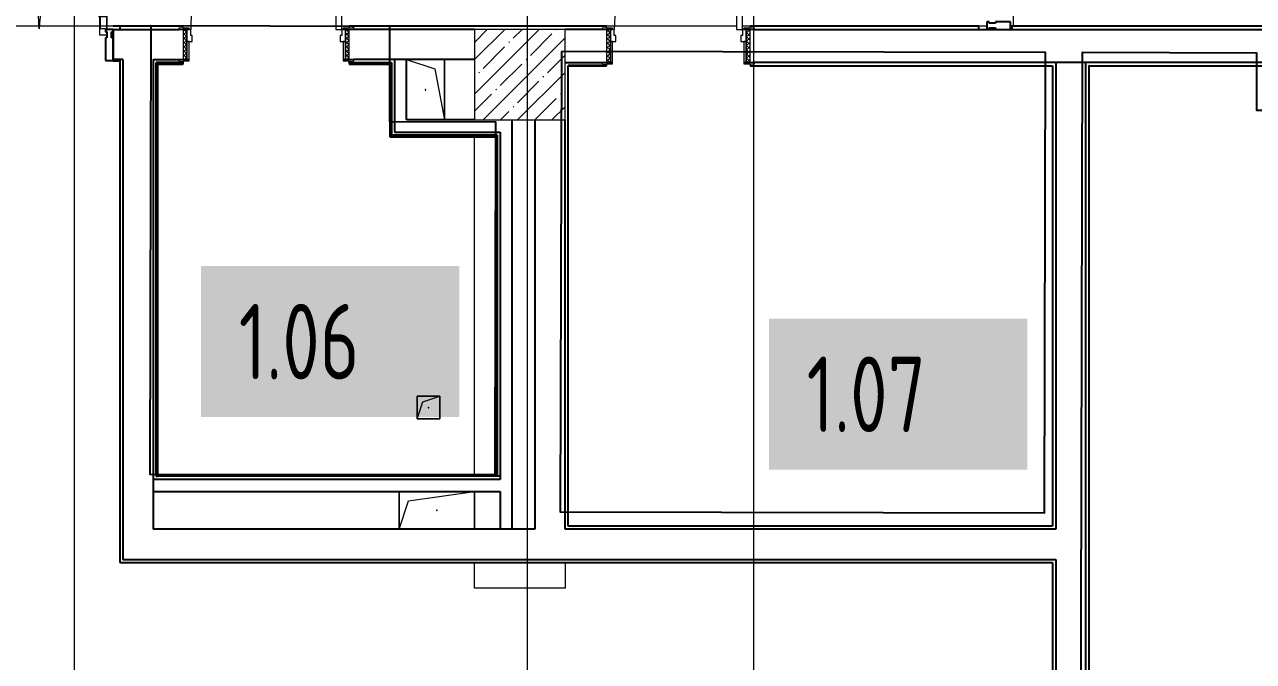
# Model space of a CAD drawing. Header units: millimetres. Extents: x 3914 to 443608, y -156176 to 78197.
# Drawn here: x 39936 to 48077, y -142398 to -138181 of the extents above; entities that cross this region are included whole.
import ezdxf

# ---------------------------------------------------------------- set-up
doc = ezdxf.new("R2010")
doc.units = ezdxf.units.MM
doc.linetypes.add('200_ШТРИХ__ш1_п0_6_', pattern=[160, 100, -60])
for name, color, linetype, lineweight in [('A-DETL-GENF', 7, 'Continuous', 9), ('A-DOOR-1', 7, 'Continuous', 5), ('A-DOOR-2', 7, '200_ШТРИХ__ш1_п0_6_', 5), ('A-DOOR-FRAM-2', 7, 'Continuous', 5), ('A-FLOR', 7, 'Continuous', 9), ('A-GENM', 7, 'Continuous', 9), ('A-GLAZ-CWMG-1', 7, 'Continuous', 25), ('S-COLS-1', 7, 'Continuous', 5), ('Оси', 7, 'Continuous', 9)]:
    doc.layers.add(name, color=color, linetype=linetype, lineweight=lineweight)
doc.layers.add('A-DOOR-FRAM-1', color=7, linetype='Continuous', lineweight=5, true_color=0xc0c0c0)
doc.styles.add('СПДС', font='ГОСТ тип А.ttf', dxfattribs={"width": 0.9})

# ---------------------------------------------------------------- blocks, each defined once
blk = doc.blocks.new('Прямоугольный импост - Импост структурный с накладкой - 160мм Темный-30756008-Объем проектирования 1 этажа')
at = {"layer": 'A-GLAZ-CWMG-1'}
for p, q in [((-50, 0), (-50, 17)), ((-50, 17), (0, 17)), ((-40, 0), (-50, 0)), ((-40, -40), (-40, 0)), ((0, 0), (-10, 0)), ((-10, 0), (-10, -40)), ((0, 17), (0, 0)), ((-50, -140), (-50, -40)), ((-50, -40), (-40, -40)), ((-10, -40), (0, -40)), ((0, -40), (0, -140)), ((0, -140), (-50, -140))]:
    blk.add_line(p, q, dxfattribs=at)
blk = doc.blocks.new('GM_Отверстие прямоугольное _в плите_ - Отверстие-21608348-Объем проектирования 1 этажа')
at = {"layer": 'A-GENM'}
for p, q in [((-250, -125), (-250, 125)), ((-250, 125), (-250, -125)), ((-187.5, 62.5), (250, 125)), ((250, 125), (250, -125)), ((250, -125), (250, 125)), ((-250, -125), (-187.5, 62.5))]:
    blk.add_line(p, q, dxfattribs=at)
for start, end in [(360, 180), (180, 360)]:
    blk.add_arc((0, 0), 2.5, start, end, dxfattribs=at)
blk = doc.blocks.new('GM_Отверстие прямоугольное _в плите_ - Отверстие-23794751-Объем проектирования 1 этажа')
at = {"layer": 'A-GENM'}
for p, q in [((-75, -75), (-75, 75)), ((-75, 75), (75, 75)), ((75, 75), (-75, 75)), ((-75, 75), (-75, -75)), ((-75, -75), (-37.5, 37.5)), ((-37.5, 37.5), (75, 75)), ((75, 75), (75, -75)), ((75, -75), (75, 75)), ((75, -75), (-75, -75)), ((-75, -75), (75, -75))]:
    blk.add_line(p, q, dxfattribs=at)
for start, end in [(360, 180), (180, 360)]:
    blk.add_arc((0, 0), 2.5, start, end, dxfattribs=at)
blk = doc.blocks.new('GM_Отверстие прямоугольное _в плите_ - Отверстие-V115-Объем проектирования 1 этажа')
at = {"layer": 'A-GENM'}
for p, q in [((-200, 125), (200, 125)), ((200, 125), (-200, 125)), ((-137.5, 62.5), (200, 125)), ((-200, -125), (-137.5, 62.5))]:
    blk.add_line(p, q, dxfattribs=at)
for start, end in [(360, 180), (180, 360)]:
    blk.add_arc((0, 0), 2.5, start, end, dxfattribs=at)
blk = doc.blocks.new('BSC_Колонна _Прямоугольная - 600х600-V186-Объем проектирования 1 этажа')
at = {"layer": 'S-COLS-1'}
h = blk.add_hatch(dxfattribs=at)
h.set_pattern_fill('FP_176', color=256, style=0, pattern_type=2)
h.set_pattern_definition([(45, (-16960, -7600), (-114.0493, 114.0493), []), (45, (-16845.95, -7600), (-114.0493, 114.0493), [201.612, -40.322, 6.706, -33.617])])
h.paths.add_polyline_path([(100, -300), (300, -300), (300, 300), (-300, 300), (-300, -300)])
for p, q in [((300, 300), (-300, 300)), ((-300, 300), (-300, -300)), ((300, -300), (300, 300)), ((-300, -300), (300, -300))]:
    blk.add_line(p, q, dxfattribs=at)
blk = doc.blocks.new('110_Дверь_СКБ_1Ст_Внутренняя1 - Д-7_л__950x2100h_Туалет-V200-Объем проектирования 1 этажа')
at = {"layer": 'A-DOOR-2'}
h = blk.add_hatch(dxfattribs=at)
h.set_pattern_fill('FP_88', color=256, style=0, pattern_type=2)
h.set_pattern_definition([(135, (1826.41, 174.685), (-14.14214, -14.14214), []), (225, (1826.41, 174.685), (14.14214, -14.14214), [])])
h.paths.add_polyline_path([(462.5, -110), (487.5, -110), (487.5, 110), (462.5, 109.7), (462.5, -109.8)])
at = {"layer": 'A-DOOR-FRAM-2'}
h = blk.add_hatch(dxfattribs=at)
h.set_pattern_fill('FP_89', color=256, style=0, pattern_type=2)
h.set_pattern_definition([(45, (-296.384, 174.685), (-14.1421, 14.1421), []), (135, (-296.384, 174.685), (-14.1421, -14.1421), [])])
h.paths.add_polyline_path([(-462.5, -110), (-437.5, -110), (-437.5, 110), (-462.5, 110)])
at = {"layer": 'A-DOOR-1'}
for p, q in [((437.5, 960), (397.5, 960)), ((397.5, 960), (397.5, 110)), ((437.5, 110), (437.5, 960)), ((397.5, 110), (437.5, 110))]:
    blk.add_line(p, q, dxfattribs=at)
blk.add_arc((437.5, 110), 850, 90, 180, dxfattribs=at)
at = {"layer": 'A-DOOR-FRAM-1'}
for p, q in [((-422.5, 118), (-492.5, 118)), ((-492.5, 118), (-492.5, 110)), ((-492.5, 110), (-422.5, 110)), ((-437.5, 110), (-462.5, 110)), ((-462.5, 110), (-462.5, -110)), ((-412.5, 110), (-437.5, 110)), ((-437.5, 110), (-437.5, 30)), ((-437.5, -110), (-437.5, 110)), ((-422.5, 110), (-437.5, 110)), ((-437.5, 110), (-437.5, 109)), ((-437.5, 109), (-422.5, 109)), ((-422.5, 110), (-422.5, 118)), ((-422.5, 109), (-422.5, 110)), ((-412.5, 70), (-412.5, 110)), ((437.5, 110), (437.5, 70)), ((462.5, 110), (437.5, 110)), ((517.5, 118), (447.5, 118)), ((447.5, 118), (447.5, 110)), ((462.5, 110), (447.5, 110)), ((447.5, 110), (447.5, 109)), ((447.5, 110), (517.5, 110)), ((447.5, 109), (462.5, 109)), ((462.5, 30), (462.5, 110)), ((487.5, 110), (462.5, 110)), ((462.5, 110), (462.5, -110)), ((462.5, 109), (462.5, 110)), ((487.5, -110), (487.5, 110)), ((517.5, 110), (517.5, 118)), ((-437.5, 30), (-402.5, 30)), ((-422.5, 30), (-437.5, 30)), ((-437.5, 30), (-437.5, -110)), ((-422.5, -110), (-422.5, 30)), ((-402.5, 70), (-412.5, 70)), ((-402.5, 30), (-402.5, 70)), ((437.5, 70), (427.5, 70)), ((427.5, 70), (427.5, 30)), ((427.5, 30), (462.5, 30)), ((462.5, 30), (447.5, 30)), ((447.5, 30), (447.5, -110)), ((462.5, -110), (462.5, 30)), ((-422.5, -110), (-492.5, -110)), ((-492.5, -110), (-492.5, -118)), ((-492.5, -118), (-422.5, -118)), ((-462.5, -110), (-437.5, -110)), ((-437.5, -110), (-422.5, -110)), ((-422.5, -118), (-422.5, -110)), ((447.5, -110), (462.5, -110)), ((517.5, -110), (447.5, -110)), ((447.5, -110), (447.5, -118)), ((447.5, -118), (517.5, -118)), ((462.5, -110), (487.5, -110)), ((517.5, -118), (517.5, -110))]:
    blk.add_line(p, q, dxfattribs=at)
blk = doc.blocks.new('110_Дверь_СКБ_1Ст_Внутренняя1 - Д-4 1100x2100h_су мгн-31800557-Объем проектирования 1 этажа')
at = {"layer": 'A-DOOR-2'}
h = blk.add_hatch(dxfattribs=at)
h.set_pattern_fill('FP_75', color=256, style=0, pattern_type=2)
h.set_pattern_definition([(135, (1751.41, 164.685), (-14.14214, -14.14214), []), (225, (1751.41, 164.685), (14.14214, -14.14214), [])])
h.paths.add_polyline_path([(562.5, 100), (537.5, 100), (537.5, -100), (562.5, -100)])
at = {"layer": 'A-DOOR-FRAM-2'}
h = blk.add_hatch(dxfattribs=at)
h.set_pattern_fill('FP_76', color=256, style=0, pattern_type=2)
h.set_pattern_definition([(45, (-371.384, 164.685), (-14.1421, 14.1421), []), (135, (-371.384, 164.685), (-14.1421, -14.1421), [])])
h.paths.add_polyline_path([(-512.5, 100), (-537.5, 100), (-537.5, -100), (-512.5, -99.3)])
at = {"layer": 'A-DOOR-1'}
for p, q in [((512.5, 1100), (472.5, 1100)), ((472.5, 1100), (472.5, 100)), ((512.5, 100), (512.5, 1100)), ((472.5, 100), (512.5, 100))]:
    blk.add_line(p, q, dxfattribs=at)
blk.add_arc((512.5, 100), 1000, 90, 180, dxfattribs=at)
at = {"layer": 'A-DOOR-FRAM-1'}
for p, q in [((-497.5, 108), (-567.5, 108)), ((-567.5, 108), (-567.5, 100)), ((-567.5, 100), (-497.5, 100)), ((-512.5, 100), (-537.5, 100)), ((-537.5, 100), (-537.5, -100)), ((-487.5, 100), (-512.5, 100)), ((-512.5, 100), (-512.5, 20)), ((-512.5, -100), (-512.5, 100)), ((-497.5, 100), (-512.5, 100)), ((-512.5, 100), (-512.5, 99)), ((-512.5, 99), (-497.5, 99)), ((-497.5, 100), (-497.5, 108)), ((-497.5, 99), (-497.5, 100)), ((-487.5, 60), (-487.5, 100)), ((512.5, 100), (512.5, 60)), ((537.5, 100), (512.5, 100)), ((592.5, 108), (522.5, 108)), ((522.5, 108), (522.5, 100)), ((537.5, 100), (522.5, 100)), ((522.5, 100), (522.5, 99)), ((522.5, 100), (592.5, 100)), ((522.5, 99), (537.5, 99)), ((537.5, 20), (537.5, 100)), ((562.5, 100), (537.5, 100)), ((537.5, 100), (537.5, -100)), ((537.5, 99), (537.5, 100)), ((562.5, -100), (562.5, 100)), ((592.5, 100), (592.5, 108)), ((-512.5, 20), (-477.5, 20)), ((-497.5, 20), (-512.5, 20)), ((-512.5, 20), (-512.5, -100)), ((-497.5, -100), (-497.5, 20)), ((-477.5, 60), (-487.5, 60)), ((-477.5, 20), (-477.5, 60)), ((512.5, 60), (502.5, 60)), ((502.5, 60), (502.5, 20)), ((502.5, 20), (537.5, 20)), ((537.5, 20), (522.5, 20)), ((522.5, 20), (522.5, -100)), ((537.5, -100), (537.5, 20)), ((-497.5, -100), (-567.5, -100)), ((-567.5, -100), (-567.5, -108)), ((-567.5, -108), (-497.5, -108)), ((-537.5, -100), (-512.5, -100)), ((-512.5, -100), (-497.5, -100)), ((-497.5, -108), (-497.5, -100)), ((522.5, -100), (537.5, -100)), ((592.5, -100), (522.5, -100)), ((522.5, -100), (522.5, -108)), ((522.5, -108), (592.5, -108)), ((537.5, -100), (562.5, -100)), ((592.5, -108), (592.5, -100))]:
    blk.add_line(p, q, dxfattribs=at)
blk = doc.blocks.new('Прямоугольный импост - Импост структурный с накладкой - 190мм-32633035-Объем проектирования 1 этажа')
at = {"layer": 'A-GLAZ-CWMG-1'}
for p, q in [((-50, 40), (-50, 190)), ((-50, 190), (0, 190)), ((0, 190), (0, 40)), ((-40, 40), (-50, 40)), ((-50, -17), (-50, 0)), ((-50, 0), (-40, 0)), ((-40, 0), (-40, 40)), ((-10, 40), (-10, 0)), ((0, 40), (-10, 40)), ((-10, 0), (0, 0)), ((0, 0), (0, -17)), ((0, -17), (-50, -17))]:
    blk.add_line(p, q, dxfattribs=at)
blk = doc.blocks.new('Дверь_Витражная_остекление_ - ВВ-6 остекление-32633143-Объем проектирования 1 этажа')
at = {"layer": 'A-DETL-GENF'}
for p, q in [((-630, 880), (-585, 880)), ((-630, 880), (-630, 20)), ((-585, 880), (-630, 880)), ((-630, 880), (-630, 20)), ((-585, 880), (-585, 20)), ((-585, 20), (-585, 880)), ((-630, 800), (-585, 800)), ((-620, 800), (-620, 100)), ((-576, 800), (-576, 100)), ((680, 420), (635, 420)), ((635, 420), (635, 20)), ((680, 420), (635, 420)), ((635, 420), (635, 20)), ((680, 420), (680, 20)), ((680, 20), (680, 420)), ((626, 340), (626, 100)), ((680, 340), (635, 340)), ((670, 340), (670, 100)), ((-630, 100), (-585, 100)), ((680, 100), (635, 100)), ((-585, 20), (-630, 20)), ((-630, 20), (-585, 20))]:
    blk.add_line(p, q, dxfattribs=at)
at = {"layer": 'A-DOOR-1'}
for p, q in [((-630, 880), (-630, 20)), ((630, 420), (630, 20)), ((-630, 20), (-680, 20)), ((-680, 20), (-680, -20)), ((-630, -20), (-630, 20)), ((680, 20), (630, 20)), ((630, 20), (630, -20)), ((680, -20), (680, 20)), ((-680, -20), (-630, -20)), ((630, -20), (680, -20))]:
    blk.add_line(p, q, dxfattribs=at)
for centre, radius, start, end in [((-630, 20), 860, 360, 90), ((630, 20), 400, 90, 180)]:
    blk.add_arc(centre, radius, start, end, dxfattribs=at)

msp = doc.modelspace()

# ---------------------------------------------------------------- linework, layer by layer
for p, q in [((40987, -138191.7), (40522, -138191.7)), ((40522, -138191.7), (40522, -138192.7)), ((40522, -138212.7), (40522, -138412.7)), ((40522, -138212.7), (40957, -138212.7)), ((40567, -138192.7), (40567, -138212.7)), ((40987, -138192.7), (40987, -138191.7)), ((43792, -138191.7), (42087, -138191.7)), ((42087, -138191.7), (42087, -138192.7)), ((42112, -138192.7), (42112, -138204.7)), ((42917, -138212.7), (42117, -138212.7)), ((43762, -138212.7), (43517, -138212.7)), ((43792, -138192.7), (43792, -138191.7)), ((46257, -138191.7), (44742, -138191.7)), ((44742, -138191.7), (44742, -138192.7)), ((44772, -138212.7), (48167, -138212.7)), ((46257, -138192.7), (46257, -138191.7)), ((46257, -138212.7), (46257, -138192.7)), ((48767, -138191.7), (46467, -138191.7)), ((46467, -138191.7), (46467, -138192.7)), ((46467, -138192.7), (46467.3, -138192.7)), ((46477, -138192.7), (46477, -138212.7)), ((40587, -138412.7), (40522, -138412.7)), ((40567, -138419.7), (40522, -138419.7)), ((40522, -138419.7), (40522, -138420.7)), ((40522, -138420.7), (40567, -138420.7)), ((40567, -138422.7), (40566, -138422.7)), ((40566, -138422.7), (40566, -141743.7)), ((40567, -138419.7), (40567, -138698.9)), ((40587, -138412.7), (40587, -141722.7)), ((40787, -138412.7), (40957, -138412.7)), ((40787, -138412.7), (40787, -141522.7)), ((40807, -138432.7), (40807, -138432.7)), ((40807, -138432.7), (40807, -138443.7)), ((40987, -138432.7), (40807, -138432.7)), ((40807, -138443.7), (40987, -138443.7)), ((40807, -138443.7), (40807, -141172.7)), ((40808, -138433.7), (40987, -138433.7)), ((40808, -141171.7), (40808, -138433.7)), ((40818, -141172.7), (40818, -138432.7)), ((40987, -138432.7), (40987, -138420.7)), ((40987, -138443.7), (40987, -138432.7)), ((42087, -138420.7), (42087, -138432.7)), ((42087, -138432.7), (42367, -138432.7)), ((42087, -138432.7), (42087, -138443.7)), ((42087, -138433.7), (42366, -138433.7)), ((42087, -138443.7), (42367, -138443.7)), ((42917, -138412.7), (42117, -138412.7)), ((42356, -138432.7), (42356, -138923.7)), ((42366, -138433.7), (42366, -138913.7)), ((42367, -138912.7), (42367, -138432.7)), ((42387, -138412.7), (42387, -138892.7)), ((42467, -138812.7), (42467, -138412.7)), ((43517, -138432.7), (43762, -138432.7)), ((43537, -138452.7), (43538, -138452.7)), ((43792, -138452.7), (43538, -138452.7)), ((43538, -141501.7), (43538, -138453.7)), ((43538, -138453.7), (43792, -138453.7)), ((43792, -138452.7), (43792, -138440.7)), ((43792, -138453.7), (43792, -138452.7)), ((44742, -138452.7), (44742, -138453.7)), ((44742, -138453.7), (46746, -138453.7)), ((48167, -138432.7), (44772, -138432.7)), ((46746, -138452.7), (46747, -138452.7)), ((46746, -138453.7), (46746, -141501.7)), ((46767, -138432.7), (46767, -141522.7)), ((46967, -146362.7), (46967, -138432.7)), ((46987, -138453.7), (46987, -138452.7)), ((46988, -138453.7), (46987, -138453.7)), ((46988, -138453.7), (48146, -138453.7)), ((46988, -145971.7), (46988, -138453.7)), ((40567, -138700.1), (40567, -138698.9)), ((42917, -138812.7), (42467, -138812.7)), ((43167, -141522.7), (43167, -138812.7)), ((43317, -138812.7), (43317, -141522.7)), ((43517, -141522.7), (43517, -138812.7)), ((42356, -138923.7), (43067, -138923.7)), ((42366, -138913.7), (43066, -138913.7)), ((43056, -138912.7), (42367, -138912.7)), ((42367, -138923.7), (42367, -138912.7)), ((42387, -138892.7), (43087, -138892.7)), ((43066, -138912.7), (43056, -138912.7)), ((43056, -138912.7), (43056, -141172.7)), ((43067, -138912.7), (43066, -138912.7)), ((43066, -138913.7), (43066, -141171.7)), ((43067, -138912.7), (43067, -141161.7)), ((43087, -138892.7), (43087, -141192.7)), ((43067, -141161.7), (40807, -141161.7)), ((43067, -141171.7), (43067, -141161.7)), ((43087, -141192.7), (40787, -141192.7)), ((40807, -141172.7), (40818, -141172.7)), ((43066, -141171.7), (40808, -141171.7)), ((43087, -141172.7), (40818, -141172.7)), ((43067, -141172.7), (43067, -141171.7)), ((40787, -141272.7), (43087, -141272.7)), ((43087, -141272.7), (43087, -141522.7)), ((43317, -141522.7), (40787, -141522.7)), ((46767, -141522.7), (43517, -141522.7)), ((43538, -141502.7), (43537, -141502.7)), ((46746, -141501.7), (43538, -141501.7)), ((46747, -141501.7), (46747, -141502.7)), ((40587, -141722.7), (46767, -141722.7)), ((46767, -141722.7), (46767, -146012.7)), ((40566, -141743.7), (46746, -141743.7)), ((46746, -141742.7), (46747, -141742.7)), ((46746, -141743.7), (46746, -145971.7))]:
    msp.add_line(p, q)
at = {"flags": 128}
for points in [[(42356.6, -138193.2), (40772.2, -138189.6), (40765.9, -141159.1), (43053.4, -141164.4), (43058.7, -138827.7), (42355.4, -138826)], [(43492.2, -138358.8), (43485.1, -141406.8), (46693, -141414.3), (46700.2, -138366.3)], [(53750.2, -138382.9), (52392.2, -138379.7), (52390.6, -139069.7), (51198.6, -139066.9), (51200.2, -138356.9), (48742.2, -138351.1), (48741.3, -138751.1), (48099.3, -138749.6), (48100.2, -138369.6), (46942.2, -138366.9), (46924.5, -145884.9), (48082.5, -145887.6), (48083.4, -145507.6), (48850.4, -145509.4), (48849.5, -145889.4), (51732.5, -145896.2), (51733.4, -145516.2), (52623.9, -145518.3), (52623, -145898.3), (55382.3, -145904.7), (55383.2, -145524.7), (55583.2, -145525.2), (55598.3, -139084.2), (53748.5, -139079.9)]]:
    msp.add_lwpolyline(points, close=True, dxfattribs=at)
at = {"layer": 'A-FLOR'}
for p, q in [((46487, -138192.7), (46487, -134232.7)), ((41997, -138192.7), (29250.2, -138192.7)), ((40567, -138192.7), (40567, -138212.7)), ((40987, -138204.7), (40987, -138192.7)), ((44652, -138192.7), (42037, -138192.7)), ((42087, -138192.7), (42087, -138204.7)), ((43792, -138204.7), (43792, -138192.7)), ((46310.3, -138192.7), (44692, -138192.7)), ((44742, -138192.7), (44742, -138204.7)), ((46467.3, -138192.7), (56467, -138192.7)), ((40567, -138412.7), (40567, -138419.7)), ((40567, -138420.7), (40567, -138698.9)), ((43537, -141502.7), (43537, -138452.7)), ((44742, -138440.7), (44742, -138452.7)), ((44742, -138452.7), (46746, -138452.7)), ((46747, -138452.7), (46747, -141501.7)), ((46987, -138452.7), (48146, -138452.7)), ((46987, -145972.7), (46987, -138453.7)), ((40567, -138700.1), (40567, -141742.7)), ((42917, -141161.7), (42917, -138923.7)), ((42917, -141522.7), (42917, -141272.7)), ((46747, -141502.7), (43538, -141502.7)), ((40567, -141742.7), (46746, -141742.7)), ((42917, -141912.7), (42917, -141742.7)), ((43517, -141742.7), (43517, -141912.7)), ((46747, -141742.7), (46747, -145590)), ((43517, -141912.7), (42917, -141912.7))]:
    msp.add_line(p, q, dxfattribs=at)
at = {"layer": 'Оси'}
for points in [[(40267, -148019), (40267, -143019), (40267, -123714.7), (40267, -118714.7)], [(43267, -148019), (43267, -143019), (43267, -123714.7), (43267, -118714.7)], [(44767, -148019), (44767, -143019), (44767, -123714.7), (44767, -118714.7)]]:
    msp.add_lwpolyline(points, dxfattribs=at)

# ---------------------------------------------------------------- block references
for name, p in [('110_Дверь_СКБ_1Ст_Внутренняя1 - Д-4 1100x2100h_су мгн-31800557-Объем проектирования 1 этажа', (41524.5, -138312.7)), ('Дверь_Витражная_остекление_ - ВВ-6 остекление-32633143-Объем проектирования 1 этажа', (39802, -138229.7)), ('110_Дверь_СКБ_1Ст_Внутренняя1 - Д-7_л__950x2100h_Туалет-V200-Объем проектирования 1 этажа', (44254.5, -138322.7)), ('BSC_Колонна _Прямоугольная - 600х600-V186-Объем проектирования 1 этажа', (43217, -138512.7)), ('GM_Отверстие прямоугольное _в плите_ - Отверстие-23794751-Объем проектирования 1 этажа', (42612, -140717.7)), ('GM_Отверстие прямоугольное _в плите_ - Отверстие-21608348-Объем проектирования 1 этажа', (42667, -141397.7))]:
    msp.add_blockref(name, p)
at = {"extrusion": (0, 0, -1)}
for name, p, rotation in [('Прямоугольный импост - Импост структурный с накладкой - 190мм-32633035-Объем проектирования 1 этажа', (-40522, -138229.7), 180), ('Прямоугольный импост - Импост структурный с накладкой - 160мм Темный-30756008-Объем проектирования 1 этажа', (-46327.3, -138212.7), 270.0000000000001)]:
    msp.add_blockref(name, p, dxfattribs=dict(at, rotation=rotation))
at = {"rotation": 270.0000000000001}
msp.add_blockref('GM_Отверстие прямоугольное _в плите_ - Отверстие-V115-Объем проектирования 1 этажа', (42592, -138612.7), dxfattribs=at)

# ---------------------------------------------------------------- texts
at = {"char_height": 500, "width": 1212.151, "attachment_point": 1, "style": 'СПДС', "bg_fill": 1, "box_fill_scale": 1.5, "bg_fill_color": 7, "bg_fill_true_color": 16777215, "bg_fill_transparency": 0}
for s, insert in [('1.06', (41354.9, -140030.7)), ('1.07', (45116.7, -140379.6))]:
    msp.add_mtext(s, dxfattribs=dict(at, insert=insert))

doc.saveas('drawing.dxf')
